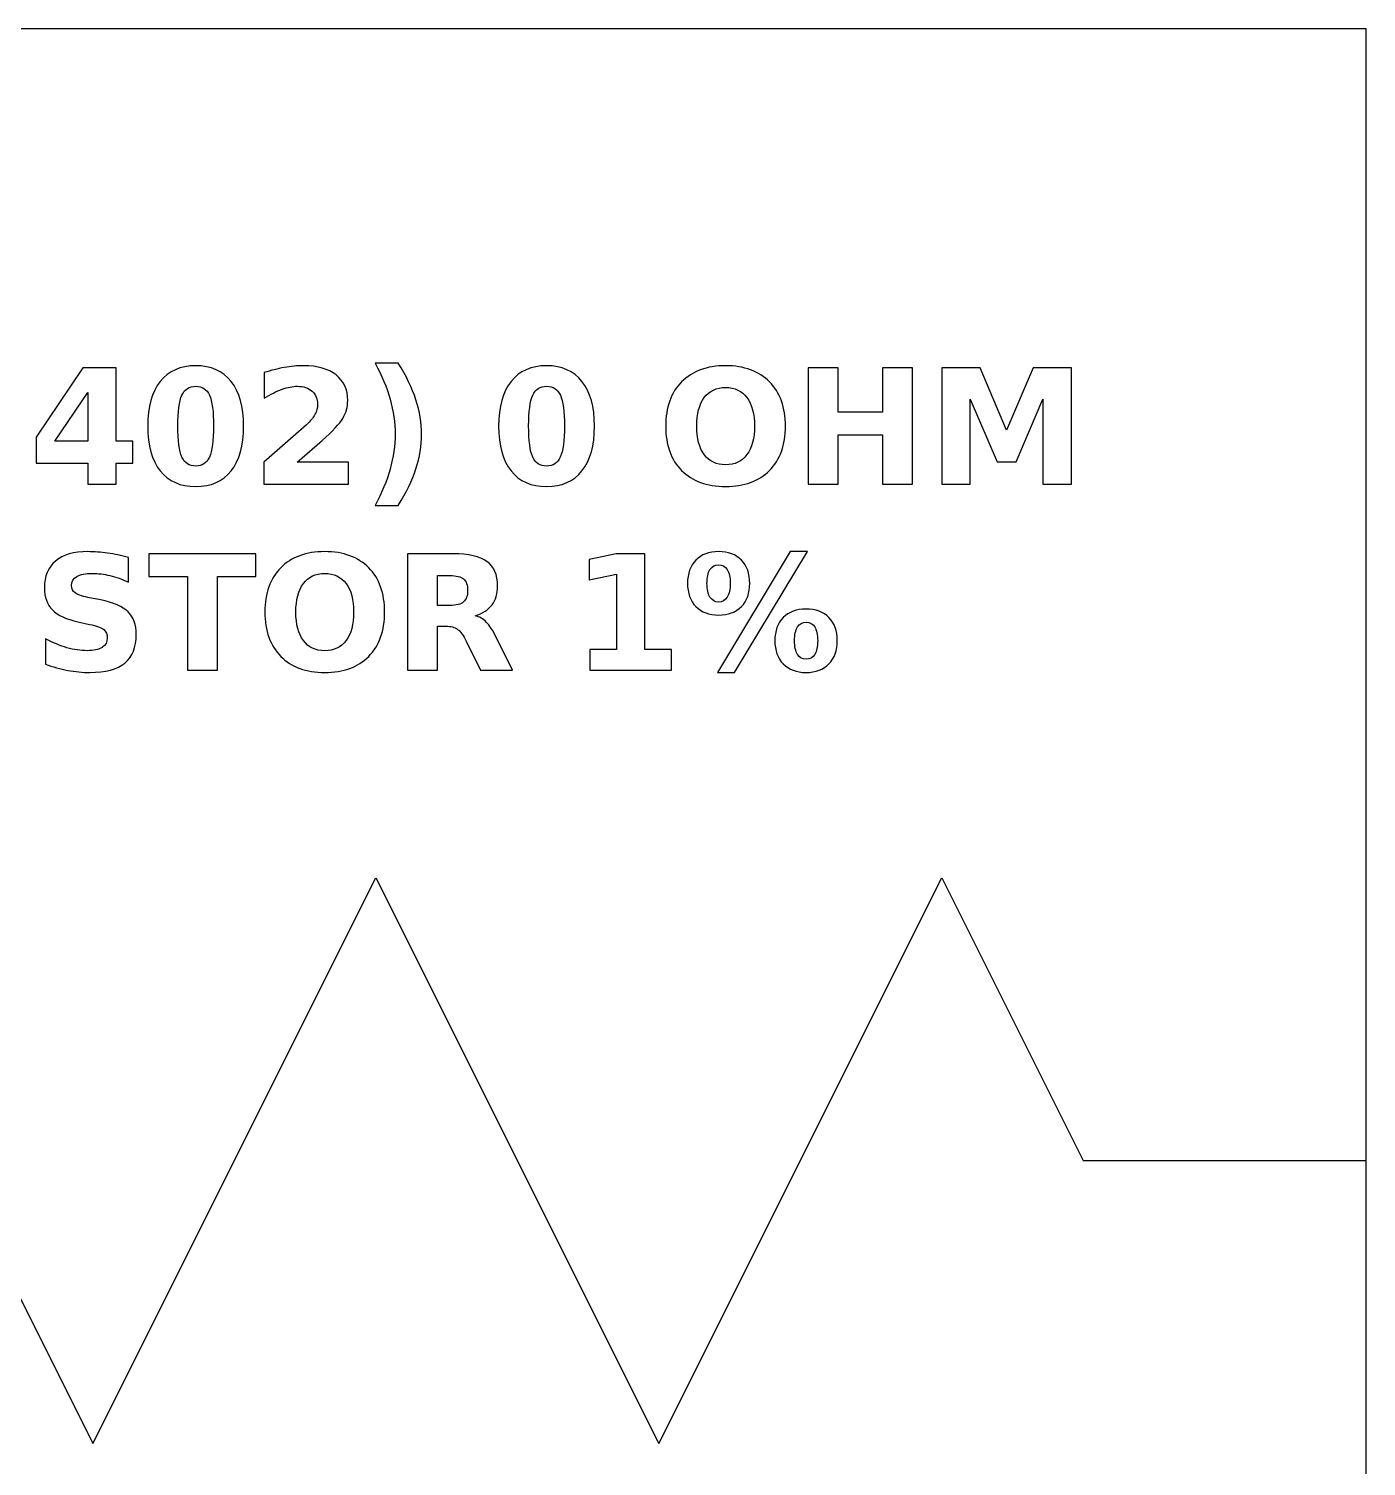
# Model space of a CAD drawing. Extents: x -115 to -95, y -158.5 to -138.5.
# Drawn here: x -106.82 to -95, y -151.2 to -138.5 of the extents above; entities that cross this region are included whole.
import ezdxf

# ---------------------------------------------------------------- set-up
doc = ezdxf.new("R2010")
doc.units = 0
doc.header["$MEASUREMENT"] = 0
doc.layers.add('LAYER_1', color=7, linetype='CONTINUOUS')

msp = doc.modelspace()

# ---------------------------------------------------------------- linework, layer by layer
at = {"layer": 'LAYER_1', "color": 7}
msp.add_lwpolyline([(-115, -158.5), (-95, -158.5), (-95, -138.5), (-115, -138.5), (-115, -158.5)], close=True, dxfattribs=at)
at = {"layer": 'LAYER_1'}
for points, knots in [([(-104.9188, -142.0112), (-104.9188, -142.1817), (-104.9555, -142.3132), (-105.0291, -142.4058), (-105.0291, -142.4058), (-105.1025, -142.4983), (-105.2069, -142.5446), (-105.3419, -142.5446), (-105.3419, -142.5446), (-105.4774, -142.5446), (-105.582, -142.4983), (-105.6554, -142.4058), (-105.6554, -142.4058), (-105.729, -142.3132), (-105.7657, -142.1817), (-105.7657, -142.0112), (-105.7657, -142.0112), (-105.7657, -141.8405), (-105.729, -141.7087), (-105.6554, -141.6161), (-105.6554, -141.6161), (-105.582, -141.5237), (-105.4774, -141.4773), (-105.3419, -141.4773), (-105.3419, -141.4773), (-105.2069, -141.4773), (-105.1025, -141.5237), (-105.0291, -141.6161), (-105.0291, -141.6161), (-104.9555, -141.7087), (-104.9188, -141.8405), (-104.9188, -142.0112)], [0, 0, 0, 0, 0.125, 0.125, 0.125, 0.125, 0.25, 0.25, 0.25, 0.25, 0.375, 0.375, 0.375, 0.375, 0.5, 0.5, 0.5, 0.5, 0.625, 0.625, 0.625, 0.625, 0.75, 0.75, 0.75, 0.75, 0.875, 0.875, 0.875, 0.875, 1, 1, 1, 1]), ([(-104.4447, -142.3296), (-104.4447, -142.3296), (-103.9919, -142.3296), (-103.9919, -142.3296), (-103.9919, -142.3296), (-103.9919, -142.3296), (-103.9919, -142.5246), (-103.9919, -142.5246), (-103.9919, -142.5246), (-103.9919, -142.5246), (-104.7396, -142.5246), (-104.7396, -142.5246), (-104.7396, -142.5246), (-104.7396, -142.5246), (-104.7396, -142.3296), (-104.7396, -142.3296), (-104.7396, -142.3296), (-104.7396, -142.3296), (-104.364, -141.9983), (-104.364, -141.9983), (-104.364, -141.9983), (-104.3304, -141.9679), (-104.3057, -141.9383), (-104.2897, -141.9094), (-104.2897, -141.9094), (-104.2735, -141.8804), (-104.2655, -141.8503), (-104.2655, -141.819), (-104.2655, -141.819), (-104.2655, -141.7708), (-104.2817, -141.732), (-104.3141, -141.7026), (-104.3141, -141.7026), (-104.3464, -141.6732), (-104.3894, -141.6587), (-104.4433, -141.6587), (-104.4433, -141.6587), (-104.4846, -141.6587), (-104.5298, -141.6676), (-104.579, -141.6852), (-104.579, -141.6852), (-104.6281, -141.7029), (-104.6808, -141.7292), (-104.7368, -141.764), (-104.7368, -141.764), (-104.7368, -141.764), (-104.7368, -141.538), (-104.7368, -141.538), (-104.7368, -141.538), (-104.677, -141.5183), (-104.618, -141.5032), (-104.5597, -141.4929), (-104.5597, -141.4929), (-104.5013, -141.4825), (-104.4442, -141.4773), (-104.388, -141.4773), (-104.388, -141.4773), (-104.265, -141.4773), (-104.1693, -141.5044), (-104.1011, -141.5587), (-104.1011, -141.5587), (-104.0329, -141.6128), (-103.9988, -141.6883), (-103.9988, -141.7854), (-103.9988, -141.7854), (-103.9988, -141.8414), (-104.0133, -141.8936), (-104.0423, -141.9421), (-104.0423, -141.9421), (-104.0712, -141.9905), (-104.1321, -142.0554), (-104.2248, -142.1368), (-104.2248, -142.1368), (-104.2248, -142.1368), (-104.4447, -142.3296), (-104.4447, -142.3296)], [0, 0, 0, 0, 0.0526316, 0.0526316, 0.0526316, 0.0526316, 0.1052632, 0.1052632, 0.1052632, 0.1052632, 0.1578947, 0.1578947, 0.1578947, 0.1578947, 0.2105263, 0.2105263, 0.2105263, 0.2105263, 0.2631579, 0.2631579, 0.2631579, 0.2631579, 0.3157895, 0.3157895, 0.3157895, 0.3157895, 0.3684211, 0.3684211, 0.3684211, 0.3684211, 0.4210526, 0.4210526, 0.4210526, 0.4210526, 0.4736842, 0.4736842, 0.4736842, 0.4736842, 0.5263158, 0.5263158, 0.5263158, 0.5263158, 0.5789474, 0.5789474, 0.5789474, 0.5789474, 0.6315789, 0.6315789, 0.6315789, 0.6315789, 0.6842105, 0.6842105, 0.6842105, 0.6842105, 0.7368421, 0.7368421, 0.7368421, 0.7368421, 0.7894737, 0.7894737, 0.7894737, 0.7894737, 0.8421053, 0.8421053, 0.8421053, 0.8421053, 0.8947368, 0.8947368, 0.8947368, 0.8947368, 0.9473684, 0.9473684, 0.9473684, 0.9473684, 1, 1, 1, 1]), ([(-103.7565, -142.7106), (-103.6977, -142.6013), (-103.6535, -142.4945), (-103.6241, -142.3903), (-103.6241, -142.3903), (-103.5947, -142.2859), (-103.5801, -142.1831), (-103.5801, -142.0815), (-103.5801, -142.0815), (-103.5801, -141.9799), (-103.5947, -141.8771), (-103.6241, -141.7732), (-103.6241, -141.7732), (-103.6535, -141.6692), (-103.6977, -141.5627), (-103.7565, -141.4538), (-103.7565, -141.4538), (-103.7565, -141.4538), (-103.5519, -141.4538), (-103.5519, -141.4538), (-103.5519, -141.4538), (-103.4821, -141.5665), (-103.4303, -141.6742), (-103.3964, -141.7774), (-103.3964, -141.7774), (-103.3628, -141.8804), (-103.3459, -141.9823), (-103.3459, -142.0829), (-103.3459, -142.0829), (-103.3459, -142.1836), (-103.3626, -142.2849), (-103.3962, -142.387), (-103.3962, -142.387), (-103.4296, -142.4893), (-103.4816, -142.5973), (-103.5519, -142.7106), (-103.5519, -142.7106), (-103.5519, -142.7106), (-103.7565, -142.7106), (-103.7565, -142.7106)], [0, 0, 0, 0, 0.1, 0.1, 0.1, 0.1, 0.2, 0.2, 0.2, 0.2, 0.3, 0.3, 0.3, 0.3, 0.4, 0.4, 0.4, 0.4, 0.5, 0.5, 0.5, 0.5, 0.6, 0.6, 0.6, 0.6, 0.7, 0.7, 0.7, 0.7, 0.8, 0.8, 0.8, 0.8, 0.9, 0.9, 0.9, 0.9, 1, 1, 1, 1]), ([(-101.8188, -142.0112), (-101.8188, -142.1817), (-101.8555, -142.3132), (-101.9291, -142.4058), (-101.9291, -142.4058), (-102.0025, -142.4983), (-102.1069, -142.5446), (-102.2419, -142.5446), (-102.2419, -142.5446), (-102.3774, -142.5446), (-102.482, -142.4983), (-102.5554, -142.4058), (-102.5554, -142.4058), (-102.629, -142.3132), (-102.6657, -142.1817), (-102.6657, -142.0112), (-102.6657, -142.0112), (-102.6657, -141.8405), (-102.629, -141.7087), (-102.5554, -141.6161), (-102.5554, -141.6161), (-102.482, -141.5237), (-102.3774, -141.4773), (-102.2419, -141.4773), (-102.2419, -141.4773), (-102.1069, -141.4773), (-102.0025, -141.5237), (-101.9291, -141.6161), (-101.9291, -141.6161), (-101.8555, -141.7087), (-101.8188, -141.8405), (-101.8188, -142.0112)], [0, 0, 0, 0, 0.125, 0.125, 0.125, 0.125, 0.25, 0.25, 0.25, 0.25, 0.375, 0.375, 0.375, 0.375, 0.5, 0.5, 0.5, 0.5, 0.625, 0.625, 0.625, 0.625, 0.75, 0.75, 0.75, 0.75, 0.875, 0.875, 0.875, 0.875, 1, 1, 1, 1]), ([(-100.6605, -141.4773), (-100.4952, -141.4773), (-100.3656, -141.5246), (-100.272, -141.6194), (-100.272, -141.6194), (-100.1782, -141.7139), (-100.1314, -141.8444), (-100.1314, -142.0112), (-100.1314, -142.0112), (-100.1314, -142.1775), (-100.1782, -142.308), (-100.272, -142.4025), (-100.272, -142.4025), (-100.3656, -142.4973), (-100.4952, -142.5446), (-100.6605, -142.5446), (-100.6605, -142.5446), (-100.8254, -142.5446), (-100.9547, -142.4973), (-101.0488, -142.4025), (-101.0488, -142.4025), (-101.1426, -142.308), (-101.1897, -142.1775), (-101.1897, -142.0112), (-101.1897, -142.0112), (-101.1897, -141.8444), (-101.1426, -141.7139), (-101.0488, -141.6194), (-101.0488, -141.6194), (-100.9547, -141.5246), (-100.8254, -141.4773), (-100.6605, -141.4773)], [0, 0, 0, 0, 0.125, 0.125, 0.125, 0.125, 0.25, 0.25, 0.25, 0.25, 0.375, 0.375, 0.375, 0.375, 0.5, 0.5, 0.5, 0.5, 0.625, 0.625, 0.625, 0.625, 0.75, 0.75, 0.75, 0.75, 0.875, 0.875, 0.875, 0.875, 1, 1, 1, 1]), ([(-106.3396, -141.4959), (-106.3396, -141.4959), (-106.0446, -141.4959), (-106.0446, -141.4959), (-106.0446, -141.4959), (-106.0446, -141.4959), (-106.0446, -142.145), (-106.0446, -142.145), (-106.0446, -142.145), (-106.0446, -142.145), (-105.8979, -142.145), (-105.8979, -142.145), (-105.8979, -142.145), (-105.8979, -142.145), (-105.8979, -142.3372), (-105.8979, -142.3372), (-105.8979, -142.3372), (-105.8979, -142.3372), (-106.0446, -142.3372), (-106.0446, -142.3372), (-106.0446, -142.3372), (-106.0446, -142.3372), (-106.0446, -142.5246), (-106.0446, -142.5246), (-106.0446, -142.5246), (-106.0446, -142.5246), (-106.2953, -142.5246), (-106.2953, -142.5246), (-106.2953, -142.5246), (-106.2953, -142.5246), (-106.2953, -142.3372), (-106.2953, -142.3372), (-106.2953, -142.3372), (-106.2953, -142.3372), (-106.7516, -142.3372), (-106.7516, -142.3372), (-106.7516, -142.3372), (-106.7516, -142.3372), (-106.7516, -142.1097), (-106.7516, -142.1097), (-106.7516, -142.1097), (-106.7516, -142.1097), (-106.3396, -141.4959), (-106.3396, -141.4959)], [0, 0, 0, 0, 0.0909091, 0.0909091, 0.0909091, 0.0909091, 0.1818182, 0.1818182, 0.1818182, 0.1818182, 0.2727273, 0.2727273, 0.2727273, 0.2727273, 0.3636364, 0.3636364, 0.3636364, 0.3636364, 0.4545455, 0.4545455, 0.4545455, 0.4545455, 0.5454545, 0.5454545, 0.5454545, 0.5454545, 0.6363636, 0.6363636, 0.6363636, 0.6363636, 0.7272727, 0.7272727, 0.7272727, 0.7272727, 0.8181818, 0.8181818, 0.8181818, 0.8181818, 0.9090909, 0.9090909, 0.9090909, 0.9090909, 1, 1, 1, 1]), ([(-99.9307, -141.4959), (-99.9307, -141.4959), (-99.6654, -141.4959), (-99.6654, -141.4959), (-99.6654, -141.4959), (-99.6654, -141.4959), (-99.6654, -141.888), (-99.6654, -141.888), (-99.6654, -141.888), (-99.6654, -141.888), (-99.2741, -141.888), (-99.2741, -141.888), (-99.2741, -141.888), (-99.2741, -141.888), (-99.2741, -141.4959), (-99.2741, -141.4959), (-99.2741, -141.4959), (-99.2741, -141.4959), (-99.0088, -141.4959), (-99.0088, -141.4959), (-99.0088, -141.4959), (-99.0088, -141.4959), (-99.0088, -142.5246), (-99.0088, -142.5246), (-99.0088, -142.5246), (-99.0088, -142.5246), (-99.2741, -142.5246), (-99.2741, -142.5246), (-99.2741, -142.5246), (-99.2741, -142.5246), (-99.2741, -142.0886), (-99.2741, -142.0886), (-99.2741, -142.0886), (-99.2741, -142.0886), (-99.6654, -142.0886), (-99.6654, -142.0886), (-99.6654, -142.0886), (-99.6654, -142.0886), (-99.6654, -142.5246), (-99.6654, -142.5246), (-99.6654, -142.5246), (-99.6654, -142.5246), (-99.9307, -142.5246), (-99.9307, -142.5246), (-99.9307, -142.5246), (-99.9307, -142.5246), (-99.9307, -141.4959), (-99.9307, -141.4959)], [0, 0, 0, 0, 0.0833333, 0.0833333, 0.0833333, 0.0833333, 0.1666667, 0.1666667, 0.1666667, 0.1666667, 0.25, 0.25, 0.25, 0.25, 0.3333333, 0.3333333, 0.3333333, 0.3333333, 0.4166667, 0.4166667, 0.4166667, 0.4166667, 0.5, 0.5, 0.5, 0.5, 0.5833333, 0.5833333, 0.5833333, 0.5833333, 0.6666667, 0.6666667, 0.6666667, 0.6666667, 0.75, 0.75, 0.75, 0.75, 0.8333333, 0.8333333, 0.8333333, 0.8333333, 0.9166667, 0.9166667, 0.9166667, 0.9166667, 1, 1, 1, 1]), ([(-98.7498, -141.4959), (-98.7498, -141.4959), (-98.4123, -141.4959), (-98.4123, -141.4959), (-98.4123, -141.4959), (-98.4123, -141.4959), (-98.1778, -142.0465), (-98.1778, -142.0465), (-98.1778, -142.0465), (-98.1778, -142.0465), (-97.9422, -141.4959), (-97.9422, -141.4959), (-97.9422, -141.4959), (-97.9422, -141.4959), (-97.6054, -141.4959), (-97.6054, -141.4959), (-97.6054, -141.4959), (-97.6054, -141.4959), (-97.6054, -142.5246), (-97.6054, -142.5246), (-97.6054, -142.5246), (-97.6054, -142.5246), (-97.8561, -142.5246), (-97.8561, -142.5246), (-97.8561, -142.5246), (-97.8561, -142.5246), (-97.8561, -141.7722), (-97.8561, -141.7722), (-97.8561, -141.7722), (-97.8561, -141.7722), (-98.0932, -142.3268), (-98.0932, -142.3268), (-98.0932, -142.3268), (-98.0932, -142.3268), (-98.2613, -142.3268), (-98.2613, -142.3268), (-98.2613, -142.3268), (-98.2613, -142.3268), (-98.4984, -141.7722), (-98.4984, -141.7722), (-98.4984, -141.7722), (-98.4984, -141.7722), (-98.4984, -142.5246), (-98.4984, -142.5246), (-98.4984, -142.5246), (-98.4984, -142.5246), (-98.7498, -142.5246), (-98.7498, -142.5246), (-98.7498, -142.5246), (-98.7498, -142.5246), (-98.7498, -141.4959), (-98.7498, -141.4959)], [0, 0, 0, 0, 0.0769231, 0.0769231, 0.0769231, 0.0769231, 0.1538462, 0.1538462, 0.1538462, 0.1538462, 0.2307692, 0.2307692, 0.2307692, 0.2307692, 0.3076923, 0.3076923, 0.3076923, 0.3076923, 0.3846154, 0.3846154, 0.3846154, 0.3846154, 0.4615385, 0.4615385, 0.4615385, 0.4615385, 0.5384615, 0.5384615, 0.5384615, 0.5384615, 0.6153846, 0.6153846, 0.6153846, 0.6153846, 0.6923077, 0.6923077, 0.6923077, 0.6923077, 0.7692308, 0.7692308, 0.7692308, 0.7692308, 0.8461538, 0.8461538, 0.8461538, 0.8461538, 0.9230769, 0.9230769, 0.9230769, 0.9230769, 1, 1, 1, 1]), ([(-106.2953, -141.7144), (-106.2953, -141.7144), (-106.5863, -142.145), (-106.5863, -142.145), (-106.5863, -142.145), (-106.5863, -142.145), (-106.2953, -142.145), (-106.2953, -142.145), (-106.2953, -142.145), (-106.2953, -142.145), (-106.2953, -141.7144), (-106.2953, -141.7144)], [0, 0, 0, 0, 0.3333333, 0.3333333, 0.3333333, 0.3333333, 0.6666667, 0.6666667, 0.6666667, 0.6666667, 1, 1, 1, 1]), ([(-105.1841, -142.0093), (-105.1841, -141.8807), (-105.1961, -141.7901), (-105.2203, -141.7374), (-105.2203, -141.7374), (-105.2443, -141.685), (-105.285, -141.6587), (-105.3419, -141.6587), (-105.3419, -141.6587), (-105.3988, -141.6587), (-105.4395, -141.685), (-105.464, -141.7374), (-105.464, -141.7374), (-105.4882, -141.7901), (-105.5004, -141.8807), (-105.5004, -142.0093), (-105.5004, -142.0093), (-105.5004, -142.1391), (-105.4882, -142.2309), (-105.464, -142.284), (-105.464, -142.284), (-105.4395, -142.3374), (-105.3988, -142.364), (-105.3419, -142.364), (-105.3419, -142.364), (-105.2855, -142.364), (-105.245, -142.3374), (-105.2205, -142.284), (-105.2205, -142.284), (-105.1963, -142.2309), (-105.1841, -142.1391), (-105.1841, -142.0093)], [0, 0, 0, 0, 0.125, 0.125, 0.125, 0.125, 0.25, 0.25, 0.25, 0.25, 0.375, 0.375, 0.375, 0.375, 0.5, 0.5, 0.5, 0.5, 0.625, 0.625, 0.625, 0.625, 0.75, 0.75, 0.75, 0.75, 0.875, 0.875, 0.875, 0.875, 1, 1, 1, 1]), ([(-102.0841, -142.0093), (-102.0841, -141.8807), (-102.0961, -141.7901), (-102.1203, -141.7374), (-102.1203, -141.7374), (-102.1443, -141.685), (-102.185, -141.6587), (-102.2419, -141.6587), (-102.2419, -141.6587), (-102.2988, -141.6587), (-102.3395, -141.685), (-102.364, -141.7374), (-102.364, -141.7374), (-102.3882, -141.7901), (-102.4004, -141.8807), (-102.4004, -142.0093), (-102.4004, -142.0093), (-102.4004, -142.1391), (-102.3882, -142.2309), (-102.364, -142.284), (-102.364, -142.284), (-102.3395, -142.3374), (-102.2988, -142.364), (-102.2419, -142.364), (-102.2419, -142.364), (-102.1855, -142.364), (-102.145, -142.3374), (-102.1205, -142.284), (-102.1205, -142.284), (-102.0963, -142.2309), (-102.0841, -142.1391), (-102.0841, -142.0093)], [0, 0, 0, 0, 0.125, 0.125, 0.125, 0.125, 0.25, 0.25, 0.25, 0.25, 0.375, 0.375, 0.375, 0.375, 0.5, 0.5, 0.5, 0.5, 0.625, 0.625, 0.625, 0.625, 0.75, 0.75, 0.75, 0.75, 0.875, 0.875, 0.875, 0.875, 1, 1, 1, 1]), ([(-100.6605, -141.6695), (-100.7414, -141.6695), (-100.804, -141.6993), (-100.8487, -141.7591), (-100.8487, -141.7591), (-100.8931, -141.8188), (-100.9155, -141.9028), (-100.9155, -142.0112), (-100.9155, -142.0112), (-100.9155, -142.1194), (-100.8931, -142.2031), (-100.8487, -142.2628), (-100.8487, -142.2628), (-100.804, -142.3226), (-100.7414, -142.3524), (-100.6605, -142.3524), (-100.6605, -142.3524), (-100.5791, -142.3524), (-100.5164, -142.3226), (-100.4717, -142.2628), (-100.4717, -142.2628), (-100.4272, -142.2031), (-100.4049, -142.1194), (-100.4049, -142.0112), (-100.4049, -142.0112), (-100.4049, -141.9028), (-100.4272, -141.8188), (-100.4717, -141.7591), (-100.4717, -141.7591), (-100.5164, -141.6993), (-100.5791, -141.6695), (-100.6605, -141.6695)], [0, 0, 0, 0, 0.125, 0.125, 0.125, 0.125, 0.25, 0.25, 0.25, 0.25, 0.375, 0.375, 0.375, 0.375, 0.5, 0.5, 0.5, 0.5, 0.625, 0.625, 0.625, 0.625, 0.75, 0.75, 0.75, 0.75, 0.875, 0.875, 0.875, 0.875, 1, 1, 1, 1]), ([(-105.9348, -143.1709), (-105.9348, -143.1709), (-105.9348, -143.3884), (-105.9348, -143.3884), (-105.9348, -143.3884), (-105.9913, -143.3632), (-106.0465, -143.3442), (-106.1001, -143.3313), (-106.1001, -143.3313), (-106.154, -143.3183), (-106.2048, -143.312), (-106.2525, -143.312), (-106.2525, -143.312), (-106.3158, -143.312), (-106.3628, -143.3207), (-106.3932, -143.3381), (-106.3932, -143.3381), (-106.4235, -143.3557), (-106.4386, -143.3828), (-106.4386, -143.4195), (-106.4386, -143.4195), (-106.4386, -143.447), (-106.4285, -143.4686), (-106.408, -143.4839), (-106.408, -143.4839), (-106.3875, -143.4992), (-106.3504, -143.5126), (-106.2965, -143.5236), (-106.2965, -143.5236), (-106.2965, -143.5236), (-106.1836, -143.5462), (-106.1836, -143.5462), (-106.1836, -143.5462), (-106.0691, -143.5693), (-105.988, -143.6041), (-105.9398, -143.6511), (-105.9398, -143.6511), (-105.8915, -143.6979), (-105.8673, -143.7645), (-105.8673, -143.8508), (-105.8673, -143.8508), (-105.8673, -143.9644), (-105.9009, -144.0488), (-105.9682, -144.1041), (-105.9682, -144.1041), (-106.0355, -144.1593), (-106.1382, -144.1871), (-106.2765, -144.1871), (-106.2765, -144.1871), (-106.3419, -144.1871), (-106.4073, -144.181), (-106.4729, -144.1685), (-106.4729, -144.1685), (-106.5385, -144.156), (-106.6044, -144.1377), (-106.67, -144.1135), (-106.67, -144.1135), (-106.67, -144.1135), (-106.67, -143.8896), (-106.67, -143.8896), (-106.67, -143.8896), (-106.6044, -143.9244), (-106.5409, -143.9507), (-106.4795, -143.9684), (-106.4795, -143.9684), (-106.4181, -143.986), (-106.3591, -143.9949), (-106.3022, -143.9949), (-106.3022, -143.9949), (-106.2443, -143.9949), (-106.1999, -143.9853), (-106.1691, -143.966), (-106.1691, -143.966), (-106.1382, -143.9467), (-106.123, -143.9192), (-106.123, -143.8832), (-106.123, -143.8832), (-106.123, -143.8512), (-106.1333, -143.8263), (-106.1542, -143.8089), (-106.1542, -143.8089), (-106.1752, -143.7915), (-106.2168, -143.7758), (-106.2794, -143.7621), (-106.2794, -143.7621), (-106.2794, -143.7621), (-106.3821, -143.7393), (-106.3821, -143.7393), (-106.3821, -143.7393), (-106.4849, -143.7172), (-106.5602, -143.6822), (-106.6077, -143.6339), (-106.6077, -143.6339), (-106.6552, -143.5857), (-106.6789, -143.5206), (-106.6789, -143.439), (-106.6789, -143.439), (-106.6789, -143.3364), (-106.6458, -143.2576), (-106.5797, -143.2026), (-106.5797, -143.2026), (-106.5136, -143.1473), (-106.4186, -143.1198), (-106.2944, -143.1198), (-106.2944, -143.1198), (-106.238, -143.1198), (-106.1799, -143.1241), (-106.1201, -143.1325), (-106.1201, -143.1325), (-106.0604, -143.141), (-105.9986, -143.1537), (-105.9348, -143.1709)], [0, 0, 0, 0, 0.0357143, 0.0357143, 0.0357143, 0.0357143, 0.0714286, 0.0714286, 0.0714286, 0.0714286, 0.1071429, 0.1071429, 0.1071429, 0.1071429, 0.1428571, 0.1428571, 0.1428571, 0.1428571, 0.1785714, 0.1785714, 0.1785714, 0.1785714, 0.2142857, 0.2142857, 0.2142857, 0.2142857, 0.25, 0.25, 0.25, 0.25, 0.2857143, 0.2857143, 0.2857143, 0.2857143, 0.3214286, 0.3214286, 0.3214286, 0.3214286, 0.3571429, 0.3571429, 0.3571429, 0.3571429, 0.3928571, 0.3928571, 0.3928571, 0.3928571, 0.4285714, 0.4285714, 0.4285714, 0.4285714, 0.4642857, 0.4642857, 0.4642857, 0.4642857, 0.5, 0.5, 0.5, 0.5, 0.5357143, 0.5357143, 0.5357143, 0.5357143, 0.5714286, 0.5714286, 0.5714286, 0.5714286, 0.6071429, 0.6071429, 0.6071429, 0.6071429, 0.6428571, 0.6428571, 0.6428571, 0.6428571, 0.6785714, 0.6785714, 0.6785714, 0.6785714, 0.7142857, 0.7142857, 0.7142857, 0.7142857, 0.75, 0.75, 0.75, 0.75, 0.7857143, 0.7857143, 0.7857143, 0.7857143, 0.8214286, 0.8214286, 0.8214286, 0.8214286, 0.8571429, 0.8571429, 0.8571429, 0.8571429, 0.8928571, 0.8928571, 0.8928571, 0.8928571, 0.9285714, 0.9285714, 0.9285714, 0.9285714, 0.9642857, 0.9642857, 0.9642857, 0.9642857, 1, 1, 1, 1]), ([(-104.202, -143.1198), (-104.0367, -143.1198), (-103.9071, -143.1671), (-103.8135, -143.2619), (-103.8135, -143.2619), (-103.7197, -143.3564), (-103.6729, -143.4869), (-103.6729, -143.6537), (-103.6729, -143.6537), (-103.6729, -143.82), (-103.7197, -143.9505), (-103.8135, -144.045), (-103.8135, -144.045), (-103.9071, -144.1398), (-104.0367, -144.1871), (-104.202, -144.1871), (-104.202, -144.1871), (-104.3669, -144.1871), (-104.4962, -144.1398), (-104.5903, -144.045), (-104.5903, -144.045), (-104.6841, -143.9505), (-104.7312, -143.82), (-104.7312, -143.6537), (-104.7312, -143.6537), (-104.7312, -143.4869), (-104.6841, -143.3564), (-104.5903, -143.2619), (-104.5903, -143.2619), (-104.4962, -143.1671), (-104.3669, -143.1198), (-104.202, -143.1198)], [0, 0, 0, 0, 0.125, 0.125, 0.125, 0.125, 0.25, 0.25, 0.25, 0.25, 0.375, 0.375, 0.375, 0.375, 0.5, 0.5, 0.5, 0.5, 0.625, 0.625, 0.625, 0.625, 0.75, 0.75, 0.75, 0.75, 0.875, 0.875, 0.875, 0.875, 1, 1, 1, 1]), ([(-100.7218, -143.1198), (-100.6364, -143.1198), (-100.5691, -143.1448), (-100.5202, -143.1946), (-100.5202, -143.1946), (-100.4713, -143.2445), (-100.4469, -143.3127), (-100.4469, -143.3997), (-100.4469, -143.3997), (-100.4469, -143.4865), (-100.4713, -143.5549), (-100.5202, -143.605), (-100.5202, -143.605), (-100.5691, -143.6551), (-100.6364, -143.68), (-100.7218, -143.68), (-100.7218, -143.68), (-100.8072, -143.68), (-100.8744, -143.6551), (-100.9233, -143.605), (-100.9233, -143.605), (-100.9723, -143.5549), (-100.9967, -143.4865), (-100.9967, -143.3997), (-100.9967, -143.3997), (-100.9967, -143.3127), (-100.9723, -143.2445), (-100.9233, -143.1946), (-100.9233, -143.1946), (-100.8744, -143.1448), (-100.8072, -143.1198), (-100.7218, -143.1198)], [0, 0, 0, 0, 0.125, 0.125, 0.125, 0.125, 0.25, 0.25, 0.25, 0.25, 0.375, 0.375, 0.375, 0.375, 0.5, 0.5, 0.5, 0.5, 0.625, 0.625, 0.625, 0.625, 0.75, 0.75, 0.75, 0.75, 0.875, 0.875, 0.875, 0.875, 1, 1, 1, 1]), ([(-100.5804, -144.1871), (-100.5804, -144.1871), (-100.7326, -144.1871), (-100.7326, -144.1871), (-100.7326, -144.1871), (-100.7326, -144.1871), (-100.0898, -143.1198), (-100.0898, -143.1198), (-100.0898, -143.1198), (-100.0898, -143.1198), (-99.937, -143.1198), (-99.937, -143.1198), (-99.937, -143.1198), (-99.937, -143.1198), (-100.5804, -144.1871), (-100.5804, -144.1871)], [0, 0, 0, 0, 0.25, 0.25, 0.25, 0.25, 0.5, 0.5, 0.5, 0.5, 0.75, 0.75, 0.75, 0.75, 1, 1, 1, 1]), ([(-105.7573, -143.1384), (-105.7573, -143.1384), (-104.8093, -143.1384), (-104.8093, -143.1384), (-104.8093, -143.1384), (-104.8093, -143.1384), (-104.8093, -143.339), (-104.8093, -143.339), (-104.8093, -143.339), (-104.8093, -143.339), (-105.1503, -143.339), (-105.1503, -143.339), (-105.1503, -143.339), (-105.1503, -143.339), (-105.1503, -144.1671), (-105.1503, -144.1671), (-105.1503, -144.1671), (-105.1503, -144.1671), (-105.4156, -144.1671), (-105.4156, -144.1671), (-105.4156, -144.1671), (-105.4156, -144.1671), (-105.4156, -143.339), (-105.4156, -143.339), (-105.4156, -143.339), (-105.4156, -143.339), (-105.7573, -143.339), (-105.7573, -143.339), (-105.7573, -143.339), (-105.7573, -143.339), (-105.7573, -143.1384), (-105.7573, -143.1384)], [0, 0, 0, 0, 0.125, 0.125, 0.125, 0.125, 0.25, 0.25, 0.25, 0.25, 0.375, 0.375, 0.375, 0.375, 0.5, 0.5, 0.5, 0.5, 0.625, 0.625, 0.625, 0.625, 0.75, 0.75, 0.75, 0.75, 0.875, 0.875, 0.875, 0.875, 1, 1, 1, 1]), ([(-103.2069, -143.7779), (-103.2069, -143.7779), (-103.2069, -144.1671), (-103.2069, -144.1671), (-103.2069, -144.1671), (-103.2069, -144.1671), (-103.4722, -144.1671), (-103.4722, -144.1671), (-103.4722, -144.1671), (-103.4722, -144.1671), (-103.4722, -143.1384), (-103.4722, -143.1384), (-103.4722, -143.1384), (-103.4722, -143.1384), (-103.067, -143.1384), (-103.067, -143.1384), (-103.067, -143.1384), (-102.9315, -143.1384), (-102.832, -143.1612), (-102.769, -143.2066), (-102.769, -143.2066), (-102.7058, -143.252), (-102.6742, -143.324), (-102.6742, -143.4223), (-102.6742, -143.4223), (-102.6742, -143.4902), (-102.6907, -143.5462), (-102.7234, -143.5897), (-102.7234, -143.5897), (-102.7563, -143.6335), (-102.8059, -143.6657), (-102.872, -143.6862), (-102.872, -143.6862), (-102.8358, -143.6946), (-102.8031, -143.7132), (-102.7744, -143.7424), (-102.7744, -143.7424), (-102.7457, -143.7715), (-102.7168, -143.8157), (-102.6874, -143.875), (-102.6874, -143.875), (-102.6874, -143.875), (-102.5432, -144.1671), (-102.5432, -144.1671), (-102.5432, -144.1671), (-102.5432, -144.1671), (-102.8259, -144.1671), (-102.8259, -144.1671), (-102.8259, -144.1671), (-102.8259, -144.1671), (-102.9513, -143.9115), (-102.9513, -143.9115), (-102.9513, -143.9115), (-102.9764, -143.8602), (-103.0021, -143.8249), (-103.0282, -143.8061), (-103.0282, -143.8061), (-103.0541, -143.7873), (-103.0886, -143.7779), (-103.1319, -143.7779), (-103.1319, -143.7779), (-103.1319, -143.7779), (-103.2069, -143.7779), (-103.2069, -143.7779)], [0, 0, 0, 0, 0.0625, 0.0625, 0.0625, 0.0625, 0.125, 0.125, 0.125, 0.125, 0.1875, 0.1875, 0.1875, 0.1875, 0.25, 0.25, 0.25, 0.25, 0.3125, 0.3125, 0.3125, 0.3125, 0.375, 0.375, 0.375, 0.375, 0.4375, 0.4375, 0.4375, 0.4375, 0.5, 0.5, 0.5, 0.5, 0.5625, 0.5625, 0.5625, 0.5625, 0.625, 0.625, 0.625, 0.625, 0.6875, 0.6875, 0.6875, 0.6875, 0.75, 0.75, 0.75, 0.75, 0.8125, 0.8125, 0.8125, 0.8125, 0.875, 0.875, 0.875, 0.875, 0.9375, 0.9375, 0.9375, 0.9375, 1, 1, 1, 1]), ([(-101.8587, -143.9839), (-101.8587, -143.9839), (-101.6244, -143.9839), (-101.6244, -143.9839), (-101.6244, -143.9839), (-101.6244, -143.9839), (-101.6244, -143.319), (-101.6244, -143.319), (-101.6244, -143.319), (-101.6244, -143.319), (-101.8648, -143.3687), (-101.8648, -143.3687), (-101.8648, -143.3687), (-101.8648, -143.3687), (-101.8648, -143.188), (-101.8648, -143.188), (-101.8648, -143.188), (-101.8648, -143.188), (-101.6258, -143.1384), (-101.6258, -143.1384), (-101.6258, -143.1384), (-101.6258, -143.1384), (-101.3737, -143.1384), (-101.3737, -143.1384), (-101.3737, -143.1384), (-101.3737, -143.1384), (-101.3737, -143.9839), (-101.3737, -143.9839), (-101.3737, -143.9839), (-101.3737, -143.9839), (-101.1395, -143.9839), (-101.1395, -143.9839), (-101.1395, -143.9839), (-101.1395, -143.9839), (-101.1395, -144.1671), (-101.1395, -144.1671), (-101.1395, -144.1671), (-101.1395, -144.1671), (-101.8587, -144.1671), (-101.8587, -144.1671), (-101.8587, -144.1671), (-101.8587, -144.1671), (-101.8587, -143.9839), (-101.8587, -143.9839)], [0, 0, 0, 0, 0.0909091, 0.0909091, 0.0909091, 0.0909091, 0.1818182, 0.1818182, 0.1818182, 0.1818182, 0.2727273, 0.2727273, 0.2727273, 0.2727273, 0.3636364, 0.3636364, 0.3636364, 0.3636364, 0.4545455, 0.4545455, 0.4545455, 0.4545455, 0.5454545, 0.5454545, 0.5454545, 0.5454545, 0.6363636, 0.6363636, 0.6363636, 0.6363636, 0.7272727, 0.7272727, 0.7272727, 0.7272727, 0.8181818, 0.8181818, 0.8181818, 0.8181818, 0.9090909, 0.9090909, 0.9090909, 0.9090909, 1, 1, 1, 1]), ([(-100.7218, -143.2355), (-100.7547, -143.2355), (-100.7803, -143.2499), (-100.7982, -143.2783), (-100.7982, -143.2783), (-100.8161, -143.3068), (-100.825, -143.3473), (-100.825, -143.3997), (-100.825, -143.3997), (-100.825, -143.4524), (-100.8161, -143.4933), (-100.7982, -143.522), (-100.7982, -143.522), (-100.7803, -143.5507), (-100.7547, -143.565), (-100.7218, -143.565), (-100.7218, -143.565), (-100.6886, -143.565), (-100.6632, -143.5507), (-100.6456, -143.522), (-100.6456, -143.522), (-100.6279, -143.4933), (-100.619, -143.4524), (-100.619, -143.3997), (-100.619, -143.3997), (-100.619, -143.3473), (-100.6279, -143.3068), (-100.6458, -143.2783), (-100.6458, -143.2783), (-100.6637, -143.2499), (-100.6891, -143.2355), (-100.7218, -143.2355)], [0, 0, 0, 0, 0.125, 0.125, 0.125, 0.125, 0.25, 0.25, 0.25, 0.25, 0.375, 0.375, 0.375, 0.375, 0.5, 0.5, 0.5, 0.5, 0.625, 0.625, 0.625, 0.625, 0.75, 0.75, 0.75, 0.75, 0.875, 0.875, 0.875, 0.875, 1, 1, 1, 1]), ([(-104.202, -143.312), (-104.2829, -143.312), (-104.3455, -143.3418), (-104.3902, -143.4016), (-104.3902, -143.4016), (-104.4346, -143.4613), (-104.457, -143.5453), (-104.457, -143.6537), (-104.457, -143.6537), (-104.457, -143.7619), (-104.4346, -143.8456), (-104.3902, -143.9053), (-104.3902, -143.9053), (-104.3455, -143.9651), (-104.2829, -143.9949), (-104.202, -143.9949), (-104.202, -143.9949), (-104.1206, -143.9949), (-104.0579, -143.9651), (-104.0132, -143.9053), (-104.0132, -143.9053), (-103.9687, -143.8456), (-103.9464, -143.7619), (-103.9464, -143.6537), (-103.9464, -143.6537), (-103.9464, -143.5453), (-103.9687, -143.4613), (-104.0132, -143.4016), (-104.0132, -143.4016), (-104.0579, -143.3418), (-104.1206, -143.312), (-104.202, -143.312)], [0, 0, 0, 0, 0.125, 0.125, 0.125, 0.125, 0.25, 0.25, 0.25, 0.25, 0.375, 0.375, 0.375, 0.375, 0.5, 0.5, 0.5, 0.5, 0.625, 0.625, 0.625, 0.625, 0.75, 0.75, 0.75, 0.75, 0.875, 0.875, 0.875, 0.875, 1, 1, 1, 1]), ([(-103.0952, -143.5947), (-103.0397, -143.5947), (-102.9997, -143.5843), (-102.9757, -143.5636), (-102.9757, -143.5636), (-102.9515, -143.5429), (-102.9395, -143.5088), (-102.9395, -143.4615), (-102.9395, -143.4615), (-102.9395, -143.4147), (-102.9515, -143.3811), (-102.9757, -143.3609), (-102.9757, -143.3609), (-102.9997, -143.3407), (-103.0397, -143.3306), (-103.0952, -143.3306), (-103.0952, -143.3306), (-103.0952, -143.3306), (-103.2069, -143.3306), (-103.2069, -143.3306), (-103.2069, -143.3306), (-103.2069, -143.3306), (-103.2069, -143.5947), (-103.2069, -143.5947), (-103.2069, -143.5947), (-103.2069, -143.5947), (-103.0952, -143.5947), (-103.0952, -143.5947)], [0, 0, 0, 0, 0.1428571, 0.1428571, 0.1428571, 0.1428571, 0.2857143, 0.2857143, 0.2857143, 0.2857143, 0.4285714, 0.4285714, 0.4285714, 0.4285714, 0.5714286, 0.5714286, 0.5714286, 0.5714286, 0.7142857, 0.7142857, 0.7142857, 0.7142857, 0.8571429, 0.8571429, 0.8571429, 0.8571429, 1, 1, 1, 1]), ([(-99.9487, -143.6269), (-99.8634, -143.6269), (-99.7961, -143.6516), (-99.7469, -143.7012), (-99.7469, -143.7012), (-99.6978, -143.7508), (-99.6731, -143.819), (-99.6731, -143.906), (-99.6731, -143.906), (-99.6731, -143.9928), (-99.6978, -144.0613), (-99.7469, -144.1116), (-99.7469, -144.1116), (-99.7961, -144.1619), (-99.8634, -144.1871), (-99.9487, -144.1871), (-99.9487, -144.1871), (-100.0341, -144.1871), (-100.1016, -144.1619), (-100.151, -144.1116), (-100.151, -144.1116), (-100.2004, -144.0613), (-100.2251, -143.9928), (-100.2251, -143.906), (-100.2251, -143.906), (-100.2251, -143.8195), (-100.2004, -143.7515), (-100.151, -143.7017), (-100.151, -143.7017), (-100.1016, -143.6518), (-100.0341, -143.6269), (-99.9487, -143.6269)], [0, 0, 0, 0, 0.125, 0.125, 0.125, 0.125, 0.25, 0.25, 0.25, 0.25, 0.375, 0.375, 0.375, 0.375, 0.5, 0.5, 0.5, 0.5, 0.625, 0.625, 0.625, 0.625, 0.75, 0.75, 0.75, 0.75, 0.875, 0.875, 0.875, 0.875, 1, 1, 1, 1]), ([(-99.9487, -143.7426), (-99.9814, -143.7426), (-100.0066, -143.7567), (-100.0247, -143.7849), (-100.0247, -143.7849), (-100.0426, -143.8131), (-100.0515, -143.8536), (-100.0515, -143.906), (-100.0515, -143.906), (-100.0515, -143.9587), (-100.0426, -143.9994), (-100.0249, -144.0276), (-100.0249, -144.0276), (-100.0073, -144.0559), (-99.9819, -144.07), (-99.9487, -144.07), (-99.9487, -144.07), (-99.9156, -144.07), (-99.8904, -144.0559), (-99.8728, -144.0276), (-99.8728, -144.0276), (-99.8554, -143.9994), (-99.8467, -143.9587), (-99.8467, -143.906), (-99.8467, -143.906), (-99.8467, -143.8536), (-99.8556, -143.8131), (-99.8732, -143.7849), (-99.8732, -143.7849), (-99.8909, -143.7567), (-99.916, -143.7426), (-99.9487, -143.7426)], [0, 0, 0, 0, 0.125, 0.125, 0.125, 0.125, 0.25, 0.25, 0.25, 0.25, 0.375, 0.375, 0.375, 0.375, 0.5, 0.5, 0.5, 0.5, 0.625, 0.625, 0.625, 0.625, 0.75, 0.75, 0.75, 0.75, 0.875, 0.875, 0.875, 0.875, 1, 1, 1, 1]), ([(-112.5, -148.5), (-112.5, -148.5), (-111.25, -151), (-111.25, -151), (-111.25, -151), (-111.25, -151), (-108.75, -146), (-108.75, -146), (-108.75, -146), (-108.75, -146), (-106.25, -151), (-106.25, -151), (-106.25, -151), (-106.25, -151), (-103.75, -146), (-103.75, -146), (-103.75, -146), (-103.75, -146), (-101.2501, -151), (-101.2501, -151), (-101.2501, -151), (-101.2501, -151), (-98.7501, -146), (-98.7501, -146), (-98.7501, -146), (-98.7501, -146), (-97.5001, -148.5), (-97.5001, -148.5)], [0, 0, 0, 0, 0.1428571, 0.1428571, 0.1428571, 0.1428571, 0.2857143, 0.2857143, 0.2857143, 0.2857143, 0.4285714, 0.4285714, 0.4285714, 0.4285714, 0.5714286, 0.5714286, 0.5714286, 0.5714286, 0.7142857, 0.7142857, 0.7142857, 0.7142857, 0.8571429, 0.8571429, 0.8571429, 0.8571429, 1, 1, 1, 1])]:
    msp.add_open_spline(points, degree=3, knots=knots, dxfattribs=at)
msp.add_open_spline([(-97.5001, -148.5), (-97.5001, -148.5), (-95, -148.5), (-95, -148.5)], degree=3, dxfattribs=at)

doc.saveas('drawing.dxf')
